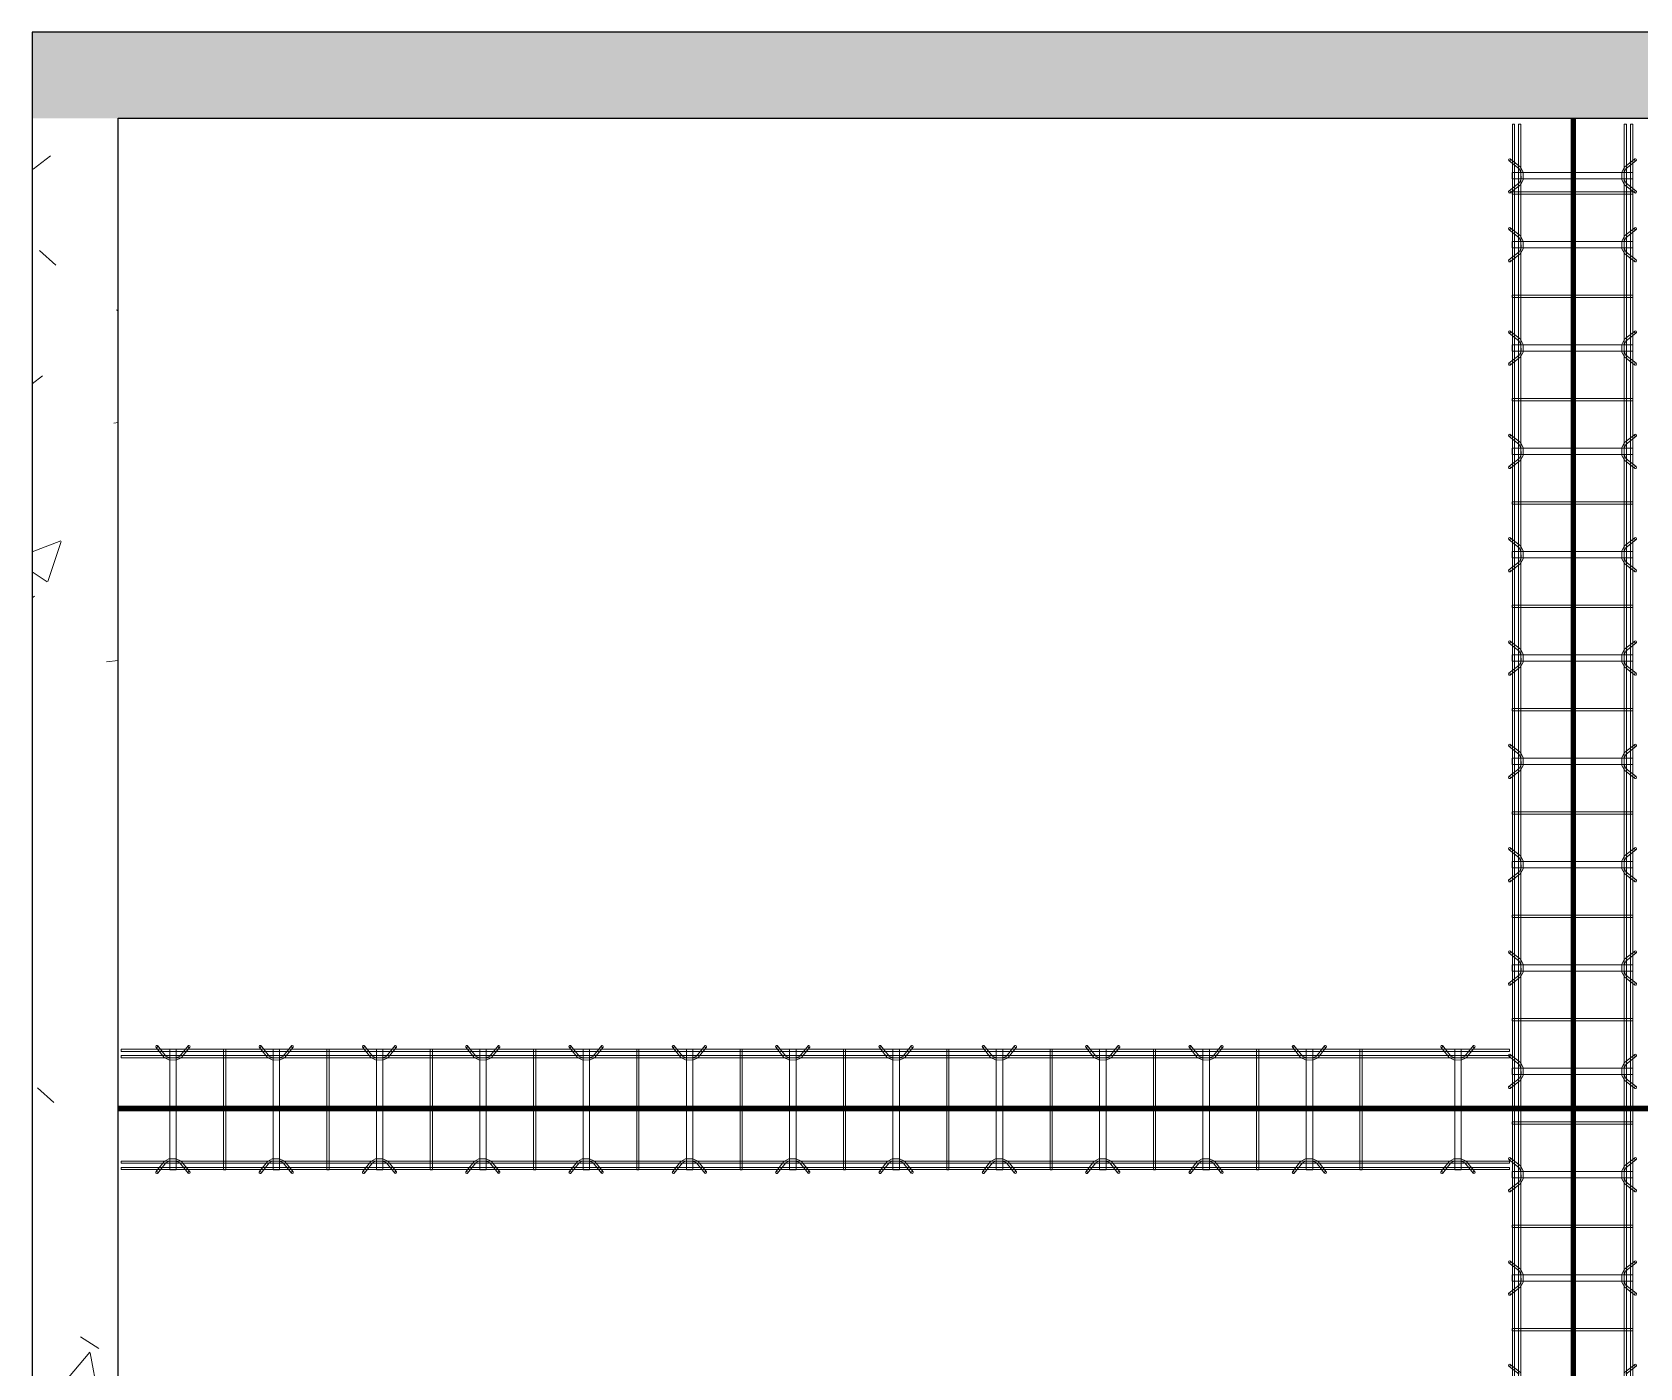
# Model space of a CAD drawing. Header units: inches. Extents: x -19229 to -222, y -6301 to 12387.
# Drawn here: x -3829.3 to -3642.6, y 11932.1 to 12087.2 of the extents above; entities that cross this region are included whole.
import ezdxf

# ---------------------------------------------------------------- set-up
doc = ezdxf.new("R2010")
doc.units = ezdxf.units.IN
doc.header["$MEASUREMENT"] = 0
for name, color, linetype, lineweight in [('A-GENM', 13, 'Continuous', 9), ('A-WALL-PATT', 111, 'Continuous', 25), ('S-BEAM', 12, 'Continuous', 9), ('S-FNDN', 32, 'Continuous', 9)]:
    doc.layers.add(name, color=color, linetype=linetype, lineweight=lineweight)
pattern_1 = [(50, (0, 0), (55.0854, -4.81984), [5.76, -63.36]), (355, (0, 0), (-10.6557, 57.76853), [4.608, -50.688]), (100.451, (4.59, -0.4), (44.42947, 52.94866), [4.895, -53.848]), (46.184, (0, 15.36), (81.96444, -12.71212), [8.64, -95.04]), (96.636, (6.83, 14.3), (71.7815, 74.8124), [7.343, -80.772]), (351.184, (0, 15.36), (71.78195, 74.81243), [6.912, -76.032]), (21, (7.68, 11.52), (45.84207, -30.92146), [5.76, -63.36]), (326, (7.68, 11.52), (18.68706, 55.69148), [4.608, -50.688]), (71.451, (11.5, 8.943), (64.5289, 24.7701), [4.895, -53.848]), (37.5, (0, 0), (0.933895, 25.566816), [2.534, -47.539, 2.534, -48.922, -50.88]), (37.5, (0, 0), (0.933895, 25.566816), [-101.53, 2.534, -48.346]), (7.5, (0, 0), (20.20404, 30.2913), [2.534, -26.803, 2.534, -46.387, -19.392]), (7.5, (0, 0), (20.20404, 30.2913), [-78.259, 2.534, -16.858]), (327.5, (-17.126, 0), (40.997785, -1.732403), [2.534, -16.666, 2.534, -57.37, -79.488]), (327.5, (-17.126, 0), (40.997785, -1.732403), [-79.104, 2.534, -76.954]), (317.5, (-24.806, 0), (44.78888, 7.68784), [2.534, -22.426, 2.534, -37.248, -56.448]), (317.5, (-24.806, 0), (44.78888, 7.68784), [-64.742, 2.534, -53.914])]

# ---------------------------------------------------------------- blocks, each defined once
blk = doc.blocks.new('Dowel bar assembly - Dowel bar assembly-673167-SLAB ON GROUND JOINTS')
at = {"layer": 'S-BEAM'}
for p, q in [((161.25, 1.98), (0, 1.98)), ((0, 1.98), (0, 1.72)), ((0, 1.72), (0, 1.98)), ((4.02, 2.23), (4.97, 1.03)), ((5.18, 1.19), (4.23, 2.39)), ((5.63, 1.99), (5.63, -12.01)), ((6.38, 1.99), (5.63, 1.99)), ((5.63, 1.99), (6.38, 1.99)), ((6.38, -12.01), (6.38, 1.99)), ((7.76, 2.39), (6.81, 1.19)), ((7.01, 1.03), (7.96, 2.23)), ((11.87, 1.99), (11.87, -12.01)), ((12.13, 1.99), (11.87, 1.99)), ((11.87, 1.99), (12.13, 1.99)), ((12.13, -12.01), (12.13, 1.99)), ((16.02, 2.23), (16.97, 1.03)), ((17.18, 1.19), (16.23, 2.39)), ((17.63, 1.99), (17.63, -12.01)), ((18.38, 1.99), (17.63, 1.99)), ((17.63, 1.99), (18.38, 1.99)), ((18.38, -12.01), (18.38, 1.99)), ((19.76, 2.39), (18.81, 1.19)), ((19.01, 1.03), (19.96, 2.23)), ((23.87, 1.99), (23.87, -12.01)), ((24.13, 1.99), (23.87, 1.99)), ((23.87, 1.99), (24.13, 1.99)), ((24.13, -12.01), (24.13, 1.99)), ((28.02, 2.23), (28.97, 1.03)), ((29.18, 1.19), (28.23, 2.39)), ((29.63, 1.99), (29.63, -12.01)), ((30.38, 1.99), (29.63, 1.99)), ((29.63, 1.99), (30.38, 1.99)), ((30.38, -12.01), (30.38, 1.99)), ((31.76, 2.39), (30.81, 1.19)), ((31.01, 1.03), (31.96, 2.23)), ((35.87, 1.99), (35.87, -12.01)), ((36.13, 1.99), (35.87, 1.99)), ((35.87, 1.99), (36.13, 1.99)), ((36.13, -12.01), (36.13, 1.99)), ((40.02, 2.23), (40.97, 1.03)), ((41.18, 1.19), (40.23, 2.39)), ((41.63, 1.99), (41.63, -12.01)), ((42.38, 1.99), (41.63, 1.99)), ((41.63, 1.99), (42.38, 1.99)), ((42.38, -12.01), (42.38, 1.99)), ((43.76, 2.39), (42.81, 1.19)), ((43.01, 1.03), (43.96, 2.23)), ((47.87, 1.99), (47.87, -12.01)), ((48.13, 1.99), (47.87, 1.99)), ((47.87, 1.99), (48.13, 1.99)), ((48.13, -12.01), (48.13, 1.99)), ((52.02, 2.23), (52.97, 1.03)), ((53.18, 1.19), (52.23, 2.39)), ((53.63, 1.99), (53.63, -12.01)), ((54.38, 1.99), (53.63, 1.99)), ((53.63, 1.99), (54.38, 1.99)), ((54.38, -12.01), (54.38, 1.99)), ((55.76, 2.39), (54.81, 1.19)), ((55.01, 1.03), (55.96, 2.23)), ((59.87, 1.99), (59.87, -12.01)), ((60.13, 1.99), (59.87, 1.99)), ((59.87, 1.99), (60.13, 1.99)), ((60.13, -12.01), (60.13, 1.99)), ((64.02, 2.23), (64.97, 1.03)), ((65.18, 1.19), (64.23, 2.39)), ((65.63, 1.99), (65.63, -12.01)), ((66.38, 1.99), (65.63, 1.99)), ((65.63, 1.99), (66.38, 1.99)), ((66.38, -12.01), (66.38, 1.99)), ((67.76, 2.39), (66.81, 1.19)), ((67.01, 1.03), (67.96, 2.23)), ((71.87, 1.99), (71.87, -12.01)), ((72.13, 1.99), (71.87, 1.99)), ((71.87, 1.99), (72.13, 1.99)), ((72.13, -12.01), (72.13, 1.99)), ((76.02, 2.23), (76.97, 1.03)), ((77.18, 1.19), (76.23, 2.39)), ((77.63, 1.99), (77.63, -12.01)), ((78.38, 1.99), (77.63, 1.99)), ((77.63, 1.99), (78.38, 1.99)), ((78.38, -12.01), (78.38, 1.99)), ((79.76, 2.39), (78.81, 1.19)), ((79.01, 1.03), (79.96, 2.23)), ((83.87, 1.99), (83.87, -12.01)), ((84.13, 1.99), (83.87, 1.99)), ((83.87, 1.99), (84.13, 1.99)), ((84.13, -12.01), (84.13, 1.99)), ((88.02, 2.23), (88.97, 1.03)), ((89.18, 1.19), (88.23, 2.39)), ((89.63, 1.99), (89.63, -12.01)), ((90.38, 1.99), (89.63, 1.99)), ((89.63, 1.99), (90.38, 1.99)), ((90.38, -12.01), (90.38, 1.99)), ((91.76, 2.39), (90.81, 1.19)), ((91.01, 1.03), (91.96, 2.23)), ((95.87, 1.99), (95.87, -12.01)), ((96.13, 1.99), (95.87, 1.99)), ((95.87, 1.99), (96.13, 1.99)), ((96.13, -12.01), (96.13, 1.99)), ((100.02, 2.23), (100.97, 1.03)), ((101.18, 1.19), (100.23, 2.39)), ((101.63, 1.99), (101.63, -12.01)), ((102.38, 1.99), (101.63, 1.99)), ((101.63, 1.99), (102.38, 1.99)), ((102.38, -12.01), (102.38, 1.99)), ((103.76, 2.39), (102.81, 1.19)), ((103.01, 1.03), (103.96, 2.23)), ((107.87, 1.99), (107.87, -12.01)), ((108.13, 1.99), (107.87, 1.99)), ((107.87, 1.99), (108.13, 1.99)), ((108.13, -12.01), (108.13, 1.99)), ((112.02, 2.23), (112.97, 1.03)), ((113.18, 1.19), (112.23, 2.39)), ((113.63, 1.99), (113.63, -12.01)), ((114.38, 1.99), (113.63, 1.99)), ((113.63, 1.99), (114.38, 1.99)), ((114.38, -12.01), (114.38, 1.99)), ((115.76, 2.39), (114.81, 1.19)), ((115.01, 1.03), (115.96, 2.23)), ((119.87, 1.99), (119.87, -12.01)), ((120.13, 1.99), (119.87, 1.99)), ((119.87, 1.99), (120.13, 1.99)), ((120.13, -12.01), (120.13, 1.99)), ((124.02, 2.23), (124.97, 1.03)), ((125.18, 1.19), (124.23, 2.39)), ((125.63, 1.99), (125.63, -12.01)), ((126.38, 1.99), (125.63, 1.99)), ((125.63, 1.99), (126.38, 1.99)), ((126.38, -12.01), (126.38, 1.99)), ((127.76, 2.39), (126.81, 1.19)), ((127.01, 1.03), (127.96, 2.23)), ((131.87, 1.99), (131.87, -12.01)), ((132.13, 1.99), (131.87, 1.99)), ((131.87, 1.99), (132.13, 1.99)), ((132.13, -12.01), (132.13, 1.99)), ((136.02, 2.23), (136.97, 1.03)), ((137.18, 1.19), (136.23, 2.39)), ((137.63, 1.99), (137.63, -12.01)), ((138.38, 1.99), (137.63, 1.99)), ((137.63, 1.99), (138.38, 1.99)), ((138.38, -12.01), (138.38, 1.99)), ((139.76, 2.39), (138.81, 1.19)), ((139.01, 1.03), (139.96, 2.23)), ((143.87, 1.99), (143.87, -12.01)), ((144.13, 1.99), (143.87, 1.99)), ((143.87, 1.99), (144.13, 1.99)), ((144.13, -12.01), (144.13, 1.99)), ((153.27, 2.23), (154.22, 1.03)), ((154.43, 1.19), (153.48, 2.39)), ((154.88, 1.99), (154.88, -12.01)), ((155.63, 1.99), (154.88, 1.99)), ((154.88, 1.99), (155.63, 1.99)), ((155.63, -12.01), (155.63, 1.99)), ((157.01, 2.39), (156.06, 1.19)), ((156.26, 1.03), (157.21, 2.23)), ((161.25, 1.98), (161.25, 1.72)), ((161.25, 1.72), (161.25, 1.98)), ((0, 1.72), (161.25, 1.72)), ((161.25, 1.25), (0, 1.25)), ((0, 0.99), (0, 1.25)), ((0, 1.25), (0, 0.99)), ((0, 0.99), (161.25, 0.99)), ((161.25, 0.99), (161.25, 1.25)), ((161.25, 1.25), (161.25, 0.99)), ((161.25, -11.01), (0, -11.01)), ((0, -11.27), (0, -11.01)), ((0, -11.01), (0, -11.27)), ((4.97, -11.05), (4.02, -12.25)), ((7.96, -12.25), (7.01, -11.05)), ((16.97, -11.05), (16.02, -12.25)), ((19.96, -12.25), (19.01, -11.05)), ((28.97, -11.05), (28.02, -12.25)), ((31.96, -12.25), (31.01, -11.05)), ((40.97, -11.05), (40.02, -12.25)), ((43.96, -12.25), (43.01, -11.05)), ((52.97, -11.05), (52.02, -12.25)), ((55.96, -12.25), (55.01, -11.05)), ((64.97, -11.05), (64.02, -12.25)), ((67.96, -12.25), (67.01, -11.05)), ((76.97, -11.05), (76.02, -12.25)), ((79.96, -12.25), (79.01, -11.05)), ((88.97, -11.05), (88.02, -12.25)), ((91.96, -12.25), (91.01, -11.05)), ((100.97, -11.05), (100.02, -12.25)), ((103.96, -12.25), (103.01, -11.05)), ((112.97, -11.05), (112.02, -12.25)), ((115.96, -12.25), (115.01, -11.05)), ((124.97, -11.05), (124.02, -12.25)), ((127.96, -12.25), (127.01, -11.05)), ((136.97, -11.05), (136.02, -12.25)), ((139.96, -12.25), (139.01, -11.05)), ((154.22, -11.05), (153.27, -12.25)), ((157.21, -12.25), (156.26, -11.05)), ((161.25, -11.27), (161.25, -11.01)), ((161.25, -11.01), (161.25, -11.27)), ((0, -11.27), (161.25, -11.27)), ((161.25, -11.74), (0, -11.74)), ((0, -12), (0, -11.74)), ((0, -11.74), (0, -12)), ((0, -12), (161.25, -12)), ((4.23, -12.41), (5.18, -11.21)), ((6.38, -12.01), (5.63, -12.01)), ((5.63, -12.01), (6.38, -12.01)), ((6.81, -11.21), (7.76, -12.41)), ((12.13, -12.01), (11.87, -12.01)), ((11.87, -12.01), (12.13, -12.01)), ((16.23, -12.41), (17.18, -11.21)), ((18.38, -12.01), (17.63, -12.01)), ((17.63, -12.01), (18.38, -12.01)), ((18.81, -11.21), (19.76, -12.41)), ((24.13, -12.01), (23.87, -12.01)), ((23.87, -12.01), (24.13, -12.01)), ((28.23, -12.41), (29.18, -11.21)), ((30.38, -12.01), (29.63, -12.01)), ((29.63, -12.01), (30.38, -12.01)), ((30.81, -11.21), (31.76, -12.41)), ((36.13, -12.01), (35.87, -12.01)), ((35.87, -12.01), (36.13, -12.01)), ((40.23, -12.41), (41.18, -11.21)), ((42.38, -12.01), (41.63, -12.01)), ((41.63, -12.01), (42.38, -12.01)), ((42.81, -11.21), (43.76, -12.41)), ((48.13, -12.01), (47.87, -12.01)), ((47.87, -12.01), (48.13, -12.01)), ((52.23, -12.41), (53.18, -11.21)), ((54.38, -12.01), (53.63, -12.01)), ((53.63, -12.01), (54.38, -12.01)), ((54.81, -11.21), (55.76, -12.41)), ((60.13, -12.01), (59.87, -12.01)), ((59.87, -12.01), (60.13, -12.01)), ((64.23, -12.41), (65.18, -11.21)), ((66.38, -12.01), (65.63, -12.01)), ((65.63, -12.01), (66.38, -12.01)), ((66.81, -11.21), (67.76, -12.41)), ((72.13, -12.01), (71.87, -12.01)), ((71.87, -12.01), (72.13, -12.01)), ((76.23, -12.41), (77.18, -11.21)), ((78.38, -12.01), (77.63, -12.01)), ((77.63, -12.01), (78.38, -12.01)), ((78.81, -11.21), (79.76, -12.41)), ((84.13, -12.01), (83.87, -12.01)), ((83.87, -12.01), (84.13, -12.01)), ((88.23, -12.41), (89.18, -11.21)), ((90.38, -12.01), (89.63, -12.01)), ((89.63, -12.01), (90.38, -12.01)), ((90.81, -11.21), (91.76, -12.41)), ((96.13, -12.01), (95.87, -12.01)), ((95.87, -12.01), (96.13, -12.01)), ((100.23, -12.41), (101.18, -11.21)), ((102.38, -12.01), (101.63, -12.01)), ((101.63, -12.01), (102.38, -12.01)), ((102.81, -11.21), (103.76, -12.41)), ((108.13, -12.01), (107.87, -12.01)), ((107.87, -12.01), (108.13, -12.01)), ((112.23, -12.41), (113.18, -11.21)), ((114.38, -12.01), (113.63, -12.01)), ((113.63, -12.01), (114.38, -12.01)), ((114.81, -11.21), (115.76, -12.41)), ((120.13, -12.01), (119.87, -12.01)), ((119.87, -12.01), (120.13, -12.01)), ((124.23, -12.41), (125.18, -11.21)), ((126.38, -12.01), (125.63, -12.01)), ((125.63, -12.01), (126.38, -12.01)), ((126.81, -11.21), (127.76, -12.41)), ((132.13, -12.01), (131.87, -12.01)), ((131.87, -12.01), (132.13, -12.01)), ((136.23, -12.41), (137.18, -11.21)), ((138.38, -12.01), (137.63, -12.01)), ((137.63, -12.01), (138.38, -12.01)), ((138.81, -11.21), (139.76, -12.41)), ((144.13, -12.01), (143.87, -12.01)), ((143.87, -12.01), (144.13, -12.01)), ((153.48, -12.41), (154.43, -11.21)), ((155.63, -12.01), (154.88, -12.01)), ((154.88, -12.01), (155.63, -12.01)), ((156.06, -11.21), (157.01, -12.41)), ((161.25, -12), (161.25, -11.74)), ((161.25, -11.74), (161.25, -12))]:
    blk.add_line(p, q, dxfattribs=at)
at = {"layer": 'S-BEAM', "flags": 128}
for points in [[(4.97, 1.03), (5.53, 0.73), (6.39, 0.72), (6.97, 0.99), (7.01, 1.03)], [(5.18, 1.19), (5.62, 0.97), (6.38, 0.98), (6.81, 1.19)], [(16.97, 1.03), (17.53, 0.73), (18.39, 0.72), (18.97, 0.99), (19.01, 1.03)], [(17.18, 1.19), (17.62, 0.97), (18.38, 0.98), (18.81, 1.19)], [(28.97, 1.03), (29.53, 0.73), (30.39, 0.72), (30.97, 0.99), (31.01, 1.03)], [(29.18, 1.19), (29.62, 0.97), (30.38, 0.98), (30.81, 1.19)], [(40.97, 1.03), (41.53, 0.73), (42.39, 0.72), (42.97, 0.99), (43.01, 1.03)], [(41.18, 1.19), (41.62, 0.97), (42.38, 0.98), (42.81, 1.19)], [(52.97, 1.03), (53.53, 0.73), (54.39, 0.72), (54.97, 0.99), (55.01, 1.03)], [(53.18, 1.19), (53.62, 0.97), (54.38, 0.98), (54.81, 1.19)], [(64.97, 1.03), (65.53, 0.73), (66.39, 0.72), (66.97, 0.99), (67.01, 1.03)], [(65.18, 1.19), (65.62, 0.97), (66.38, 0.98), (66.81, 1.19)], [(76.97, 1.03), (77.53, 0.73), (78.39, 0.72), (78.97, 0.99), (79.01, 1.03)], [(77.18, 1.19), (77.62, 0.97), (78.38, 0.98), (78.81, 1.19)], [(88.97, 1.03), (89.53, 0.73), (90.39, 0.72), (90.97, 0.99), (91.01, 1.03)], [(89.18, 1.19), (89.62, 0.97), (90.38, 0.98), (90.81, 1.19)], [(100.97, 1.03), (101.53, 0.73), (102.39, 0.72), (102.97, 0.99), (103.01, 1.03)], [(101.18, 1.19), (101.62, 0.97), (102.38, 0.98), (102.81, 1.19)], [(112.97, 1.03), (113.53, 0.73), (114.39, 0.72), (114.97, 0.99), (115.01, 1.03)], [(113.18, 1.19), (113.62, 0.97), (114.38, 0.98), (114.81, 1.19)], [(124.97, 1.03), (125.53, 0.73), (126.39, 0.72), (126.97, 0.99), (127.01, 1.03)], [(125.18, 1.19), (125.62, 0.97), (126.38, 0.98), (126.81, 1.19)], [(136.97, 1.03), (137.53, 0.73), (138.39, 0.72), (138.97, 0.99), (139.01, 1.03)], [(137.18, 1.19), (137.62, 0.97), (138.38, 0.98), (138.81, 1.19)], [(154.22, 1.03), (154.78, 0.73), (155.64, 0.72), (156.22, 0.99), (156.26, 1.03)], [(154.43, 1.19), (154.87, 0.97), (155.63, 0.98), (156.06, 1.19)], [(4.97, -11.05), (5.53, -10.75), (6.39, -10.74), (6.97, -11.01), (7.01, -11.05)], [(5.18, -11.21), (5.62, -10.99), (6.38, -11), (6.81, -11.21)], [(16.97, -11.05), (17.53, -10.75), (18.39, -10.74), (18.97, -11.01), (19.01, -11.05)], [(17.18, -11.21), (17.62, -10.99), (18.38, -11), (18.81, -11.21)], [(28.97, -11.05), (29.53, -10.75), (30.39, -10.74), (30.97, -11.01), (31.01, -11.05)], [(29.18, -11.21), (29.62, -10.99), (30.38, -11), (30.81, -11.21)], [(40.97, -11.05), (41.53, -10.75), (42.39, -10.74), (42.97, -11.01), (43.01, -11.05)], [(41.18, -11.21), (41.62, -10.99), (42.38, -11), (42.81, -11.21)], [(52.97, -11.05), (53.53, -10.75), (54.39, -10.74), (54.97, -11.01), (55.01, -11.05)], [(53.18, -11.21), (53.62, -10.99), (54.38, -11), (54.81, -11.21)], [(64.97, -11.05), (65.53, -10.75), (66.39, -10.74), (66.97, -11.01), (67.01, -11.05)], [(65.18, -11.21), (65.62, -10.99), (66.38, -11), (66.81, -11.21)], [(76.97, -11.05), (77.53, -10.75), (78.39, -10.74), (78.97, -11.01), (79.01, -11.05)], [(77.18, -11.21), (77.62, -10.99), (78.38, -11), (78.81, -11.21)], [(88.97, -11.05), (89.53, -10.75), (90.39, -10.74), (90.97, -11.01), (91.01, -11.05)], [(89.18, -11.21), (89.62, -10.99), (90.38, -11), (90.81, -11.21)], [(100.97, -11.05), (101.53, -10.75), (102.39, -10.74), (102.97, -11.01), (103.01, -11.05)], [(101.18, -11.21), (101.62, -10.99), (102.38, -11), (102.81, -11.21)], [(112.97, -11.05), (113.53, -10.75), (114.39, -10.74), (114.97, -11.01), (115.01, -11.05)], [(113.18, -11.21), (113.62, -10.99), (114.38, -11), (114.81, -11.21)], [(124.97, -11.05), (125.53, -10.75), (126.39, -10.74), (126.97, -11.01), (127.01, -11.05)], [(125.18, -11.21), (125.62, -10.99), (126.38, -11), (126.81, -11.21)], [(136.97, -11.05), (137.53, -10.75), (138.39, -10.74), (138.97, -11.01), (139.01, -11.05)], [(137.18, -11.21), (137.62, -10.99), (138.38, -11), (138.81, -11.21)], [(154.22, -11.05), (154.78, -10.75), (155.64, -10.74), (156.22, -11.01), (156.26, -11.05)], [(154.43, -11.21), (154.87, -10.99), (155.63, -11), (156.06, -11.21)]]:
    blk.add_lwpolyline(points, dxfattribs=at)
at = {"layer": 'S-BEAM'}
for centre, major_axis, start_param, end_param in [((4.12, 2.31), (0.101, 0.08), 5.709265, 8.850858), ((4.12, 2.31), (0.101, 0.08), 2.567673, 5.709265), ((7.86, 2.31), (-0.101, 0.08), 3.715513, 6.857105), ((7.86, 2.31), (-0.101, 0.08), 0.57392, 3.715513), ((16.12, 2.31), (0.101, 0.08), 5.709265, 8.850858), ((16.12, 2.31), (0.101, 0.08), 2.567673, 5.709265), ((19.86, 2.31), (-0.101, 0.08), 3.715513, 6.857105), ((19.86, 2.31), (-0.101, 0.08), 0.57392, 3.715513), ((28.12, 2.31), (0.101, 0.08), 5.709265, 8.850858), ((28.12, 2.31), (0.101, 0.08), 2.567673, 5.709265), ((31.86, 2.31), (-0.101, 0.08), 3.715513, 6.857105), ((31.86, 2.31), (-0.101, 0.08), 0.57392, 3.715513), ((40.12, 2.31), (0.101, 0.08), 5.709265, 8.850858), ((40.12, 2.31), (0.101, 0.08), 2.567673, 5.709265), ((43.86, 2.31), (-0.101, 0.08), 3.715513, 6.857105), ((43.86, 2.31), (-0.101, 0.08), 0.57392, 3.715513), ((52.12, 2.31), (0.101, 0.08), 5.709265, 8.850858), ((52.12, 2.31), (0.101, 0.08), 2.567673, 5.709265), ((55.86, 2.31), (-0.101, 0.08), 3.715513, 6.857105), ((55.86, 2.31), (-0.101, 0.08), 0.57392, 3.715513), ((64.12, 2.31), (0.101, 0.08), 5.709265, 8.850858), ((64.12, 2.31), (0.101, 0.08), 2.567673, 5.709265), ((67.86, 2.31), (-0.101, 0.08), 3.715513, 6.857105), ((67.86, 2.31), (-0.101, 0.08), 0.57392, 3.715513), ((76.12, 2.31), (0.101, 0.08), 5.709265, 8.850858), ((76.12, 2.31), (0.101, 0.08), 2.567673, 5.709265), ((79.86, 2.31), (-0.101, 0.08), 3.715513, 6.857105), ((79.86, 2.31), (-0.101, 0.08), 0.57392, 3.715513), ((88.12, 2.31), (0.101, 0.08), 5.709265, 8.850858), ((88.12, 2.31), (0.101, 0.08), 2.567673, 5.709265), ((91.86, 2.31), (-0.101, 0.08), 3.715513, 6.857105), ((91.86, 2.31), (-0.101, 0.08), 0.57392, 3.715513), ((100.12, 2.31), (0.101, 0.08), 5.709265, 8.850858), ((100.12, 2.31), (0.101, 0.08), 2.567673, 5.709265), ((103.86, 2.31), (-0.101, 0.08), 3.715513, 6.857105), ((103.86, 2.31), (-0.101, 0.08), 0.57392, 3.715513), ((112.12, 2.31), (0.101, 0.08), 5.709265, 8.850858), ((112.12, 2.31), (0.101, 0.08), 2.567673, 5.709265), ((115.86, 2.31), (-0.101, 0.08), 3.715513, 6.857105), ((115.86, 2.31), (-0.101, 0.08), 0.57392, 3.715513), ((124.12, 2.31), (0.101, 0.08), 5.709265, 8.850858), ((124.12, 2.31), (0.101, 0.08), 2.567673, 5.709265), ((127.86, 2.31), (-0.101, 0.08), 3.715513, 6.857105), ((127.86, 2.31), (-0.101, 0.08), 0.57392, 3.715513), ((136.12, 2.31), (0.101, 0.08), 5.709265, 8.850858), ((136.12, 2.31), (0.101, 0.08), 2.567673, 5.709265), ((139.86, 2.31), (-0.101, 0.08), 3.715513, 6.857105), ((139.86, 2.31), (-0.101, 0.08), 0.57392, 3.715513), ((153.37, 2.31), (0.101, 0.08), 5.709265, 8.850858), ((153.37, 2.31), (0.101, 0.08), 2.567673, 5.709265), ((157.11, 2.31), (-0.101, 0.08), 3.715513, 6.857105), ((157.11, 2.31), (-0.101, 0.08), 0.57392, 3.715513), ((4.12, -12.33), (-0.101, 0.08), 3.715513, 6.857105), ((4.12, -12.33), (-0.101, 0.08), 0.57392, 3.715513), ((7.86, -12.33), (0.101, 0.08), 5.709265, 8.850858), ((7.86, -12.33), (0.101, 0.08), 2.567673, 5.709265), ((16.12, -12.33), (-0.101, 0.08), 3.715513, 6.857105), ((16.12, -12.33), (-0.101, 0.08), 0.57392, 3.715513), ((19.86, -12.33), (0.101, 0.08), 5.709265, 8.850858), ((19.86, -12.33), (0.101, 0.08), 2.567673, 5.709265), ((28.12, -12.33), (-0.101, 0.08), 3.715513, 6.857105), ((28.12, -12.33), (-0.101, 0.08), 0.57392, 3.715513), ((31.86, -12.33), (0.101, 0.08), 5.709265, 8.850858), ((31.86, -12.33), (0.101, 0.08), 2.567673, 5.709265), ((40.12, -12.33), (-0.101, 0.08), 3.715513, 6.857105), ((40.12, -12.33), (-0.101, 0.08), 0.57392, 3.715513), ((43.86, -12.33), (0.101, 0.08), 5.709265, 8.850858), ((43.86, -12.33), (0.101, 0.08), 2.567673, 5.709265), ((52.12, -12.33), (-0.101, 0.08), 3.715513, 6.857105), ((52.12, -12.33), (-0.101, 0.08), 0.57392, 3.715513), ((55.86, -12.33), (0.101, 0.08), 5.709265, 8.850858), ((55.86, -12.33), (0.101, 0.08), 2.567673, 5.709265), ((64.12, -12.33), (-0.101, 0.08), 3.715513, 6.857105), ((64.12, -12.33), (-0.101, 0.08), 0.57392, 3.715513), ((67.86, -12.33), (0.101, 0.08), 5.709265, 8.850858), ((67.86, -12.33), (0.101, 0.08), 2.567673, 5.709265), ((76.12, -12.33), (-0.101, 0.08), 3.715513, 6.857105), ((76.12, -12.33), (-0.101, 0.08), 0.57392, 3.715513), ((79.86, -12.33), (0.101, 0.08), 5.709265, 8.850858), ((79.86, -12.33), (0.101, 0.08), 2.567673, 5.709265), ((88.12, -12.33), (-0.101, 0.08), 3.715513, 6.857105), ((88.12, -12.33), (-0.101, 0.08), 0.57392, 3.715513), ((91.86, -12.33), (0.101, 0.08), 5.709265, 8.850858), ((91.86, -12.33), (0.101, 0.08), 2.567673, 5.709265), ((100.12, -12.33), (-0.101, 0.08), 3.715513, 6.857105), ((100.12, -12.33), (-0.101, 0.08), 0.57392, 3.715513), ((103.86, -12.33), (0.101, 0.08), 5.709265, 8.850858), ((103.86, -12.33), (0.101, 0.08), 2.567673, 5.709265), ((112.12, -12.33), (-0.101, 0.08), 3.715513, 6.857105), ((112.12, -12.33), (-0.101, 0.08), 0.57392, 3.715513), ((115.86, -12.33), (0.101, 0.08), 5.709265, 8.850858), ((115.86, -12.33), (0.101, 0.08), 2.567673, 5.709265), ((124.12, -12.33), (-0.101, 0.08), 3.715513, 6.857105), ((124.12, -12.33), (-0.101, 0.08), 0.57392, 3.715513), ((127.86, -12.33), (0.101, 0.08), 5.709265, 8.850858), ((127.86, -12.33), (0.101, 0.08), 2.567673, 5.709265), ((136.12, -12.33), (-0.101, 0.08), 3.715513, 6.857105), ((136.12, -12.33), (-0.101, 0.08), 0.57392, 3.715513), ((139.86, -12.33), (0.101, 0.08), 5.709265, 8.850858), ((139.86, -12.33), (0.101, 0.08), 2.567673, 5.709265), ((153.37, -12.33), (-0.101, 0.08), 3.715513, 6.857105), ((153.37, -12.33), (-0.101, 0.08), 0.57392, 3.715513), ((157.11, -12.33), (0.101, 0.08), 5.709265, 8.850858), ((157.11, -12.33), (0.101, 0.08), 2.567673, 5.709265)]:
    blk.add_ellipse(centre, major_axis=major_axis, ratio=0.816528, start_param=start_param, end_param=end_param, dxfattribs=at)
blk = doc.blocks.new('Dowel bar assembly - Dowel bar assembly-676614-SLAB ON GROUND JOINTS')
at = {"layer": 'S-BEAM'}
for p, q in [((296, 1.98), (0, 1.98)), ((151.76, 2.39), (150.81, 1.19)), ((151.01, 1.03), (151.96, 2.23)), ((155.87, 1.99), (155.87, -12.01)), ((156.13, 1.99), (155.87, 1.99)), ((155.87, 1.99), (156.13, 1.99)), ((156.13, -12.01), (156.13, 1.99)), ((160.02, 2.23), (160.97, 1.03)), ((161.18, 1.19), (160.23, 2.39)), ((161.63, 1.99), (161.63, -12.01)), ((162.38, 1.99), (161.63, 1.99)), ((161.63, 1.99), (162.38, 1.99)), ((162.38, -12.01), (162.38, 1.99)), ((163.76, 2.39), (162.81, 1.19)), ((163.01, 1.03), (163.96, 2.23)), ((167.87, 1.99), (167.87, -12.01)), ((168.13, 1.99), (167.87, 1.99)), ((167.87, 1.99), (168.13, 1.99)), ((168.13, -12.01), (168.13, 1.99)), ((172.02, 2.23), (172.97, 1.03)), ((173.18, 1.19), (172.23, 2.39)), ((173.63, 1.99), (173.63, -12.01)), ((174.38, 1.99), (173.63, 1.99)), ((173.63, 1.99), (174.38, 1.99)), ((174.38, -12.01), (174.38, 1.99)), ((175.76, 2.39), (174.81, 1.19)), ((175.01, 1.03), (175.96, 2.23)), ((179.87, 1.99), (179.87, -12.01)), ((180.13, 1.99), (179.87, 1.99)), ((179.87, 1.99), (180.13, 1.99)), ((180.13, -12.01), (180.13, 1.99)), ((184.02, 2.23), (184.97, 1.03)), ((185.18, 1.19), (184.23, 2.39)), ((185.63, 1.99), (185.63, -12.01)), ((186.38, 1.99), (185.63, 1.99)), ((185.63, 1.99), (186.38, 1.99)), ((186.38, -12.01), (186.38, 1.99)), ((187.76, 2.39), (186.81, 1.19)), ((187.01, 1.03), (187.96, 2.23)), ((191.87, 1.99), (191.87, -12.01)), ((192.13, 1.99), (191.87, 1.99)), ((191.87, 1.99), (192.13, 1.99)), ((192.13, -12.01), (192.13, 1.99)), ((196.02, 2.23), (196.97, 1.03)), ((197.18, 1.19), (196.23, 2.39)), ((197.63, 1.99), (197.63, -12.01)), ((198.38, 1.99), (197.63, 1.99)), ((197.63, 1.99), (198.38, 1.99)), ((198.38, -12.01), (198.38, 1.99)), ((199.76, 2.39), (198.81, 1.19)), ((199.01, 1.03), (199.96, 2.23)), ((203.87, 1.99), (203.87, -12.01)), ((204.13, 1.99), (203.87, 1.99)), ((203.87, 1.99), (204.13, 1.99)), ((204.13, -12.01), (204.13, 1.99)), ((208.02, 2.23), (208.97, 1.03)), ((209.18, 1.19), (208.23, 2.39)), ((209.63, 1.99), (209.63, -12.01)), ((210.38, 1.99), (209.63, 1.99)), ((209.63, 1.99), (210.38, 1.99)), ((210.38, -12.01), (210.38, 1.99)), ((211.76, 2.39), (210.81, 1.19)), ((211.01, 1.03), (211.96, 2.23)), ((215.87, 1.99), (215.87, -12.01)), ((216.13, 1.99), (215.87, 1.99)), ((215.87, 1.99), (216.13, 1.99)), ((216.13, -12.01), (216.13, 1.99)), ((220.02, 2.23), (220.97, 1.03)), ((221.18, 1.19), (220.23, 2.39)), ((221.63, 1.99), (221.63, -12.01)), ((222.38, 1.99), (221.63, 1.99)), ((221.63, 1.99), (222.38, 1.99)), ((222.38, -12.01), (222.38, 1.99)), ((223.76, 2.39), (222.81, 1.19)), ((223.01, 1.03), (223.96, 2.23)), ((227.87, 1.99), (227.87, -12.01)), ((228.13, 1.99), (227.87, 1.99)), ((227.87, 1.99), (228.13, 1.99)), ((228.13, -12.01), (228.13, 1.99)), ((232.02, 2.23), (232.97, 1.03)), ((233.18, 1.19), (232.23, 2.39)), ((233.63, 1.99), (233.63, -12.01)), ((234.38, 1.99), (233.63, 1.99)), ((233.63, 1.99), (234.38, 1.99)), ((234.38, -12.01), (234.38, 1.99)), ((235.76, 2.39), (234.81, 1.19)), ((235.01, 1.03), (235.96, 2.23)), ((239.87, 1.99), (239.87, -12.01)), ((240.13, 1.99), (239.87, 1.99)), ((239.87, 1.99), (240.13, 1.99)), ((240.13, -12.01), (240.13, 1.99)), ((244.02, 2.23), (244.97, 1.03)), ((245.18, 1.19), (244.23, 2.39)), ((245.63, 1.99), (245.63, -12.01)), ((246.38, 1.99), (245.63, 1.99)), ((245.63, 1.99), (246.38, 1.99)), ((246.38, -12.01), (246.38, 1.99)), ((247.76, 2.39), (246.81, 1.19)), ((247.01, 1.03), (247.96, 2.23)), ((251.87, 1.99), (251.87, -12.01)), ((252.13, 1.99), (251.87, 1.99)), ((251.87, 1.99), (252.13, 1.99)), ((252.13, -12.01), (252.13, 1.99)), ((256.02, 2.23), (256.97, 1.03)), ((257.18, 1.19), (256.23, 2.39)), ((257.63, 1.99), (257.63, -12.01)), ((258.38, 1.99), (257.63, 1.99)), ((257.63, 1.99), (258.38, 1.99)), ((258.38, -12.01), (258.38, 1.99)), ((259.76, 2.39), (258.81, 1.19)), ((259.01, 1.03), (259.96, 2.23)), ((263.87, 1.99), (263.87, -12.01)), ((264.13, 1.99), (263.87, 1.99)), ((263.87, 1.99), (264.13, 1.99)), ((264.13, -12.01), (264.13, 1.99)), ((268.02, 2.23), (268.97, 1.03)), ((269.18, 1.19), (268.23, 2.39)), ((269.63, 1.99), (269.63, -12.01)), ((270.38, 1.99), (269.63, 1.99)), ((269.63, 1.99), (270.38, 1.99)), ((270.38, -12.01), (270.38, 1.99)), ((271.76, 2.39), (270.81, 1.19)), ((271.01, 1.03), (271.96, 2.23)), ((275.87, 1.99), (275.87, -12.01)), ((276.13, 1.99), (275.87, 1.99)), ((275.87, 1.99), (276.13, 1.99)), ((276.13, -12.01), (276.13, 1.99)), ((280.02, 2.23), (280.97, 1.03)), ((281.18, 1.19), (280.23, 2.39)), ((281.63, 1.99), (281.63, -12.01)), ((282.38, 1.99), (281.63, 1.99)), ((281.63, 1.99), (282.38, 1.99)), ((282.38, -12.01), (282.38, 1.99)), ((283.76, 2.39), (282.81, 1.19)), ((283.01, 1.03), (283.96, 2.23)), ((287.87, 1.99), (287.87, -12.01)), ((288.13, 1.99), (287.87, 1.99)), ((287.87, 1.99), (288.13, 1.99)), ((288.02, 2.23), (288.97, 1.03)), ((288.13, -12.01), (288.13, 1.99)), ((289.18, 1.19), (288.23, 2.39)), ((289.63, 1.99), (289.63, -12.01)), ((290.38, 1.99), (289.63, 1.99)), ((289.63, 1.99), (290.38, 1.99)), ((290.38, -12.01), (290.38, 1.99)), ((291.76, 2.39), (290.81, 1.19)), ((291.01, 1.03), (291.96, 2.23)), ((296, 1.98), (296, 1.72)), ((296, 1.72), (296, 1.98)), ((0, 1.72), (296, 1.72)), ((296, 1.25), (0, 1.25)), ((0, 0.99), (296, 0.99)), ((296, 0.99), (296, 1.25)), ((296, 1.25), (296, 0.99)), ((296, -11.01), (0, -11.01)), ((151.96, -12.25), (151.01, -11.05)), ((160.97, -11.05), (160.02, -12.25)), ((163.96, -12.25), (163.01, -11.05)), ((172.97, -11.05), (172.02, -12.25)), ((175.96, -12.25), (175.01, -11.05)), ((184.97, -11.05), (184.02, -12.25)), ((187.96, -12.25), (187.01, -11.05)), ((196.97, -11.05), (196.02, -12.25)), ((199.96, -12.25), (199.01, -11.05)), ((208.97, -11.05), (208.02, -12.25)), ((211.96, -12.25), (211.01, -11.05)), ((220.97, -11.05), (220.02, -12.25)), ((223.96, -12.25), (223.01, -11.05)), ((232.97, -11.05), (232.02, -12.25)), ((235.96, -12.25), (235.01, -11.05)), ((244.97, -11.05), (244.02, -12.25)), ((247.96, -12.25), (247.01, -11.05)), ((256.97, -11.05), (256.02, -12.25)), ((259.96, -12.25), (259.01, -11.05)), ((268.97, -11.05), (268.02, -12.25)), ((271.96, -12.25), (271.01, -11.05)), ((280.97, -11.05), (280.02, -12.25)), ((283.96, -12.25), (283.01, -11.05)), ((288.97, -11.05), (288.02, -12.25)), ((291.96, -12.25), (291.01, -11.05)), ((296, -11.27), (296, -11.01)), ((296, -11.01), (296, -11.27)), ((0, -11.27), (296, -11.27)), ((296, -11.74), (0, -11.74)), ((0, -12), (296, -12)), ((150.81, -11.21), (151.76, -12.41)), ((156.13, -12.01), (155.87, -12.01)), ((155.87, -12.01), (156.13, -12.01)), ((160.23, -12.41), (161.18, -11.21)), ((162.38, -12.01), (161.63, -12.01)), ((161.63, -12.01), (162.38, -12.01)), ((162.81, -11.21), (163.76, -12.41)), ((168.13, -12.01), (167.87, -12.01)), ((167.87, -12.01), (168.13, -12.01)), ((172.23, -12.41), (173.18, -11.21)), ((174.38, -12.01), (173.63, -12.01)), ((173.63, -12.01), (174.38, -12.01)), ((174.81, -11.21), (175.76, -12.41)), ((180.13, -12.01), (179.87, -12.01)), ((179.87, -12.01), (180.13, -12.01)), ((184.23, -12.41), (185.18, -11.21)), ((186.38, -12.01), (185.63, -12.01)), ((185.63, -12.01), (186.38, -12.01)), ((186.81, -11.21), (187.76, -12.41)), ((192.13, -12.01), (191.87, -12.01)), ((191.87, -12.01), (192.13, -12.01)), ((196.23, -12.41), (197.18, -11.21)), ((198.38, -12.01), (197.63, -12.01)), ((197.63, -12.01), (198.38, -12.01)), ((198.81, -11.21), (199.76, -12.41)), ((204.13, -12.01), (203.87, -12.01)), ((203.87, -12.01), (204.13, -12.01)), ((208.23, -12.41), (209.18, -11.21)), ((210.38, -12.01), (209.63, -12.01)), ((209.63, -12.01), (210.38, -12.01)), ((210.81, -11.21), (211.76, -12.41)), ((216.13, -12.01), (215.87, -12.01)), ((215.87, -12.01), (216.13, -12.01)), ((220.23, -12.41), (221.18, -11.21)), ((222.38, -12.01), (221.63, -12.01)), ((221.63, -12.01), (222.38, -12.01)), ((222.81, -11.21), (223.76, -12.41)), ((228.13, -12.01), (227.87, -12.01)), ((227.87, -12.01), (228.13, -12.01)), ((232.23, -12.41), (233.18, -11.21)), ((234.38, -12.01), (233.63, -12.01)), ((233.63, -12.01), (234.38, -12.01)), ((234.81, -11.21), (235.76, -12.41)), ((240.13, -12.01), (239.87, -12.01)), ((239.87, -12.01), (240.13, -12.01)), ((244.23, -12.41), (245.18, -11.21)), ((246.38, -12.01), (245.63, -12.01)), ((245.63, -12.01), (246.38, -12.01)), ((246.81, -11.21), (247.76, -12.41)), ((252.13, -12.01), (251.87, -12.01)), ((251.87, -12.01), (252.13, -12.01)), ((256.23, -12.41), (257.18, -11.21)), ((258.38, -12.01), (257.63, -12.01)), ((257.63, -12.01), (258.38, -12.01)), ((258.81, -11.21), (259.76, -12.41)), ((264.13, -12.01), (263.87, -12.01)), ((263.87, -12.01), (264.13, -12.01)), ((268.23, -12.41), (269.18, -11.21)), ((270.38, -12.01), (269.63, -12.01)), ((269.63, -12.01), (270.38, -12.01)), ((270.81, -11.21), (271.76, -12.41)), ((276.13, -12.01), (275.87, -12.01)), ((275.87, -12.01), (276.13, -12.01)), ((280.23, -12.41), (281.18, -11.21)), ((282.38, -12.01), (281.63, -12.01)), ((281.63, -12.01), (282.38, -12.01)), ((282.81, -11.21), (283.76, -12.41)), ((288.13, -12.01), (287.87, -12.01)), ((287.87, -12.01), (288.13, -12.01)), ((288.23, -12.41), (289.18, -11.21)), ((290.38, -12.01), (289.63, -12.01)), ((289.63, -12.01), (290.38, -12.01)), ((290.81, -11.21), (291.76, -12.41)), ((296, -12), (296, -11.74)), ((296, -11.74), (296, -12))]:
    blk.add_line(p, q, dxfattribs=at)
at = {"layer": 'S-BEAM', "flags": 128}
for points in [[(160.97, 1.03), (161.53, 0.73), (162.39, 0.72), (162.97, 0.99), (163.01, 1.03)], [(161.18, 1.19), (161.62, 0.97), (162.38, 0.98), (162.81, 1.19)], [(172.97, 1.03), (173.53, 0.73), (174.39, 0.72), (174.97, 0.99), (175.01, 1.03)], [(173.18, 1.19), (173.62, 0.97), (174.38, 0.98), (174.81, 1.19)], [(184.97, 1.03), (185.53, 0.73), (186.39, 0.72), (186.97, 0.99), (187.01, 1.03)], [(185.18, 1.19), (185.62, 0.97), (186.38, 0.98), (186.81, 1.19)], [(196.97, 1.03), (197.53, 0.73), (198.39, 0.72), (198.97, 0.99), (199.01, 1.03)], [(197.18, 1.19), (197.62, 0.97), (198.38, 0.98), (198.81, 1.19)], [(208.97, 1.03), (209.53, 0.73), (210.39, 0.72), (210.97, 0.99), (211.01, 1.03)], [(209.18, 1.19), (209.62, 0.97), (210.38, 0.98), (210.81, 1.19)], [(220.97, 1.03), (221.53, 0.73), (222.39, 0.72), (222.97, 0.99), (223.01, 1.03)], [(221.18, 1.19), (221.62, 0.97), (222.38, 0.98), (222.81, 1.19)], [(232.97, 1.03), (233.53, 0.73), (234.39, 0.72), (234.97, 0.99), (235.01, 1.03)], [(233.18, 1.19), (233.62, 0.97), (234.38, 0.98), (234.81, 1.19)], [(244.97, 1.03), (245.53, 0.73), (246.39, 0.72), (246.97, 0.99), (247.01, 1.03)], [(245.18, 1.19), (245.62, 0.97), (246.38, 0.98), (246.81, 1.19)], [(256.97, 1.03), (257.53, 0.73), (258.39, 0.72), (258.97, 0.99), (259.01, 1.03)], [(257.18, 1.19), (257.62, 0.97), (258.38, 0.98), (258.81, 1.19)], [(268.97, 1.03), (269.53, 0.73), (270.39, 0.72), (270.97, 0.99), (271.01, 1.03)], [(269.18, 1.19), (269.62, 0.97), (270.38, 0.98), (270.81, 1.19)], [(280.97, 1.03), (281.53, 0.73), (282.39, 0.72), (282.97, 0.99), (283.01, 1.03)], [(281.18, 1.19), (281.62, 0.97), (282.38, 0.98), (282.81, 1.19)], [(288.97, 1.03), (289.53, 0.73), (290.39, 0.72), (290.97, 0.99), (291.01, 1.03)], [(289.18, 1.19), (289.62, 0.97), (290.38, 0.98), (290.81, 1.19)], [(160.97, -11.05), (161.53, -10.75), (162.39, -10.74), (162.97, -11.01), (163.01, -11.05)], [(161.18, -11.21), (161.62, -10.99), (162.38, -11), (162.81, -11.21)], [(172.97, -11.05), (173.53, -10.75), (174.39, -10.74), (174.97, -11.01), (175.01, -11.05)], [(173.18, -11.21), (173.62, -10.99), (174.38, -11), (174.81, -11.21)], [(184.97, -11.05), (185.53, -10.75), (186.39, -10.74), (186.97, -11.01), (187.01, -11.05)], [(185.18, -11.21), (185.62, -10.99), (186.38, -11), (186.81, -11.21)], [(196.97, -11.05), (197.53, -10.75), (198.39, -10.74), (198.97, -11.01), (199.01, -11.05)], [(197.18, -11.21), (197.62, -10.99), (198.38, -11), (198.81, -11.21)], [(208.97, -11.05), (209.53, -10.75), (210.39, -10.74), (210.97, -11.01), (211.01, -11.05)], [(209.18, -11.21), (209.62, -10.99), (210.38, -11), (210.81, -11.21)], [(220.97, -11.05), (221.53, -10.75), (222.39, -10.74), (222.97, -11.01), (223.01, -11.05)], [(221.18, -11.21), (221.62, -10.99), (222.38, -11), (222.81, -11.21)], [(232.97, -11.05), (233.53, -10.75), (234.39, -10.74), (234.97, -11.01), (235.01, -11.05)], [(233.18, -11.21), (233.62, -10.99), (234.38, -11), (234.81, -11.21)], [(244.97, -11.05), (245.53, -10.75), (246.39, -10.74), (246.97, -11.01), (247.01, -11.05)], [(245.18, -11.21), (245.62, -10.99), (246.38, -11), (246.81, -11.21)], [(256.97, -11.05), (257.53, -10.75), (258.39, -10.74), (258.97, -11.01), (259.01, -11.05)], [(257.18, -11.21), (257.62, -10.99), (258.38, -11), (258.81, -11.21)], [(268.97, -11.05), (269.53, -10.75), (270.39, -10.74), (270.97, -11.01), (271.01, -11.05)], [(269.18, -11.21), (269.62, -10.99), (270.38, -11), (270.81, -11.21)], [(280.97, -11.05), (281.53, -10.75), (282.39, -10.74), (282.97, -11.01), (283.01, -11.05)], [(281.18, -11.21), (281.62, -10.99), (282.38, -11), (282.81, -11.21)], [(288.97, -11.05), (289.53, -10.75), (290.39, -10.74), (290.97, -11.01), (291.01, -11.05)], [(289.18, -11.21), (289.62, -10.99), (290.38, -11), (290.81, -11.21)]]:
    blk.add_lwpolyline(points, dxfattribs=at)
at = {"layer": 'S-BEAM'}
for centre, major_axis, start_param, end_param in [((151.86, 2.31), (-0.101, 0.08), 3.715513, 6.857105), ((151.86, 2.31), (-0.101, 0.08), 0.57392, 3.715513), ((160.12, 2.31), (0.101, 0.08), 5.709265, 8.850858), ((160.12, 2.31), (0.101, 0.08), 2.567673, 5.709265), ((163.86, 2.31), (-0.101, 0.08), 3.715513, 6.857105), ((163.86, 2.31), (-0.101, 0.08), 0.57392, 3.715513), ((172.12, 2.31), (0.101, 0.08), 5.709265, 8.850858), ((172.12, 2.31), (0.101, 0.08), 2.567673, 5.709265), ((175.86, 2.31), (-0.101, 0.08), 3.715513, 6.857105), ((175.86, 2.31), (-0.101, 0.08), 0.57392, 3.715513), ((184.12, 2.31), (0.101, 0.08), 5.709265, 8.850858), ((184.12, 2.31), (0.101, 0.08), 2.567673, 5.709265), ((187.86, 2.31), (-0.101, 0.08), 3.715513, 6.857105), ((187.86, 2.31), (-0.101, 0.08), 0.57392, 3.715513), ((196.12, 2.31), (0.101, 0.08), 5.709265, 8.850858), ((196.12, 2.31), (0.101, 0.08), 2.567673, 5.709265), ((199.86, 2.31), (-0.101, 0.08), 3.715513, 6.857105), ((199.86, 2.31), (-0.101, 0.08), 0.57392, 3.715513), ((208.12, 2.31), (0.101, 0.08), 5.709265, 8.850858), ((208.12, 2.31), (0.101, 0.08), 2.567673, 5.709265), ((211.86, 2.31), (-0.101, 0.08), 3.715513, 6.857105), ((211.86, 2.31), (-0.101, 0.08), 0.57392, 3.715513), ((220.12, 2.31), (0.101, 0.08), 5.709265, 8.850858), ((220.12, 2.31), (0.101, 0.08), 2.567673, 5.709265), ((223.86, 2.31), (-0.101, 0.08), 3.715513, 6.857105), ((223.86, 2.31), (-0.101, 0.08), 0.57392, 3.715513), ((232.12, 2.31), (0.101, 0.08), 5.709265, 8.850858), ((232.12, 2.31), (0.101, 0.08), 2.567673, 5.709265), ((235.86, 2.31), (-0.101, 0.08), 3.715513, 6.857105), ((235.86, 2.31), (-0.101, 0.08), 0.57392, 3.715513), ((244.12, 2.31), (0.101, 0.08), 5.709265, 8.850858), ((244.12, 2.31), (0.101, 0.08), 2.567673, 5.709265), ((247.86, 2.31), (-0.101, 0.08), 3.715513, 6.857105), ((247.86, 2.31), (-0.101, 0.08), 0.57392, 3.715513), ((256.12, 2.31), (0.101, 0.08), 5.709265, 8.850858), ((256.12, 2.31), (0.101, 0.08), 2.567673, 5.709265), ((259.86, 2.31), (-0.101, 0.08), 3.715513, 6.857105), ((259.86, 2.31), (-0.101, 0.08), 0.57392, 3.715513), ((268.12, 2.31), (0.101, 0.08), 5.709265, 8.850858), ((268.12, 2.31), (0.101, 0.08), 2.567673, 5.709265), ((271.86, 2.31), (-0.101, 0.08), 3.715513, 6.857105), ((271.86, 2.31), (-0.101, 0.08), 0.57392, 3.715513), ((280.12, 2.31), (0.101, 0.08), 5.709265, 8.850858), ((280.12, 2.31), (0.101, 0.08), 2.567673, 5.709265), ((283.86, 2.31), (-0.101, 0.08), 3.715513, 6.857105), ((283.86, 2.31), (-0.101, 0.08), 0.57392, 3.715513), ((288.12, 2.31), (0.101, 0.08), 5.709265, 8.850858), ((288.12, 2.31), (0.101, 0.08), 2.567673, 5.709265), ((291.86, 2.31), (-0.101, 0.08), 3.715513, 6.857105), ((291.86, 2.31), (-0.101, 0.08), 0.57392, 3.715513), ((151.86, -12.33), (0.101, 0.08), 5.709265, 8.850858), ((151.86, -12.33), (0.101, 0.08), 2.567673, 5.709265), ((160.12, -12.33), (-0.101, 0.08), 3.715513, 6.857105), ((160.12, -12.33), (-0.101, 0.08), 0.57392, 3.715513), ((163.86, -12.33), (0.101, 0.08), 5.709265, 8.850858), ((163.86, -12.33), (0.101, 0.08), 2.567673, 5.709265), ((172.12, -12.33), (-0.101, 0.08), 3.715513, 6.857105), ((172.12, -12.33), (-0.101, 0.08), 0.57392, 3.715513), ((175.86, -12.33), (0.101, 0.08), 5.709265, 8.850858), ((175.86, -12.33), (0.101, 0.08), 2.567673, 5.709265), ((184.12, -12.33), (-0.101, 0.08), 3.715513, 6.857105), ((184.12, -12.33), (-0.101, 0.08), 0.57392, 3.715513), ((187.86, -12.33), (0.101, 0.08), 5.709265, 8.850858), ((187.86, -12.33), (0.101, 0.08), 2.567673, 5.709265), ((196.12, -12.33), (-0.101, 0.08), 3.715513, 6.857105), ((196.12, -12.33), (-0.101, 0.08), 0.57392, 3.715513), ((199.86, -12.33), (0.101, 0.08), 5.709265, 8.850858), ((199.86, -12.33), (0.101, 0.08), 2.567673, 5.709265), ((208.12, -12.33), (-0.101, 0.08), 3.715513, 6.857105), ((208.12, -12.33), (-0.101, 0.08), 0.57392, 3.715513), ((211.86, -12.33), (0.101, 0.08), 5.709265, 8.850858), ((211.86, -12.33), (0.101, 0.08), 2.567673, 5.709265), ((220.12, -12.33), (-0.101, 0.08), 3.715513, 6.857105), ((220.12, -12.33), (-0.101, 0.08), 0.57392, 3.715513), ((223.86, -12.33), (0.101, 0.08), 5.709265, 8.850858), ((223.86, -12.33), (0.101, 0.08), 2.567673, 5.709265), ((232.12, -12.33), (-0.101, 0.08), 3.715513, 6.857105), ((232.12, -12.33), (-0.101, 0.08), 0.57392, 3.715513), ((235.86, -12.33), (0.101, 0.08), 5.709265, 8.850858), ((235.86, -12.33), (0.101, 0.08), 2.567673, 5.709265), ((244.12, -12.33), (-0.101, 0.08), 3.715513, 6.857105), ((244.12, -12.33), (-0.101, 0.08), 0.57392, 3.715513), ((247.86, -12.33), (0.101, 0.08), 5.709265, 8.850858), ((247.86, -12.33), (0.101, 0.08), 2.567673, 5.709265), ((256.12, -12.33), (-0.101, 0.08), 3.715513, 6.857105), ((256.12, -12.33), (-0.101, 0.08), 0.57392, 3.715513), ((259.86, -12.33), (0.101, 0.08), 5.709265, 8.850858), ((259.86, -12.33), (0.101, 0.08), 2.567673, 5.709265), ((268.12, -12.33), (-0.101, 0.08), 3.715513, 6.857105), ((268.12, -12.33), (-0.101, 0.08), 0.57392, 3.715513), ((271.86, -12.33), (0.101, 0.08), 5.709265, 8.850858), ((271.86, -12.33), (0.101, 0.08), 2.567673, 5.709265), ((280.12, -12.33), (-0.101, 0.08), 3.715513, 6.857105), ((280.12, -12.33), (-0.101, 0.08), 0.57392, 3.715513), ((283.86, -12.33), (0.101, 0.08), 5.709265, 8.850858), ((283.86, -12.33), (0.101, 0.08), 2.567673, 5.709265), ((288.12, -12.33), (-0.101, 0.08), 3.715513, 6.857105), ((288.12, -12.33), (-0.101, 0.08), 0.57392, 3.715513), ((291.86, -12.33), (0.101, 0.08), 5.709265, 8.850858), ((291.86, -12.33), (0.101, 0.08), 2.567673, 5.709265)]:
    blk.add_ellipse(centre, major_axis=major_axis, ratio=0.816528, start_param=start_param, end_param=end_param, dxfattribs=at)

msp = doc.modelspace()

# ---------------------------------------------------------------- hatches: boundary and pattern name
at = {"layer": 'A-WALL-PATT', "lineweight": 9}
h = msp.add_hatch(dxfattribs=at)
h.set_pattern_fill('FP_1', color=256, style=0, pattern_type=2)
h.set_pattern_definition(pattern_1)
h.paths.add_polyline_path([(-1953.32374, 12087.1894), (-1953.32374, 12077.1894), (-2867.76124, 12077.1894), (-2873.76124, 12077.1894), (-3005.13624, 12077.1894), (-3011.13624, 12077.1894), (-3819.32374, 12077.1894), (-3829.32374, 12077.1894), (-3829.32374, 12087.1894)], flags=0)
h = msp.add_hatch(dxfattribs=at)
h.set_pattern_fill('FP_1', color=256, style=0, pattern_type=2)
h.set_pattern_definition(pattern_1)
h.paths.add_polyline_path([(-3819.32374, 11830.9894), (-3829.32374, 11830.9894), (-3829.32374, 12077.1894), (-3819.32374, 12077.1894), (-3819.32374, 11843.1894), (-3819.32374, 11831.1894)], flags=0)

# ---------------------------------------------------------------- linework, layer by layer
at = {"layer": 'A-GENM'}
for p, q in [((-3650.15125, 12077.1894), (-3650.57292, 12077.1894)), ((-3650.57292, 12077.1894), (-3650.14972, 12077.1894)), ((-3650.57292, 11778.9894), (-3650.57292, 12077.1894)), ((-3650.47378, 12077.1894), (-3650.51315, 12077.1894)), ((-3650.51315, 12077.1894), (-3650.11944, 12077.1894)), ((-3650.51315, 12077.1894), (-3650.51315, 11778.9894)), ((-3650.51315, 12077.1894), (-3650.51315, 11778.9894)), ((-3650.40841, 12077.1894), (-3650.49529, 12077.1894)), ((-3650.49529, 12077.1894), (-3650.15125, 12077.1894)), ((-3650.49529, 12077.1894), (-3650.49529, 11778.9894)), ((-3650.06284, 12077.1894), (-3650.48604, 12077.1894)), ((-3650.48604, 12077.1894), (-3650.06436, 12077.1894)), ((-3650.48604, 11778.9894), (-3650.48604, 12077.1894)), ((-3650.15882, 12077.1894), (-3650.47378, 12077.1894)), ((-3650.47378, 11778.9894), (-3650.47378, 12077.1894)), ((-3650.47378, 12077.1894), (-3650.47378, 11778.9894)), ((-3650.06436, 12077.1894), (-3650.40841, 12077.1894)), ((-3650.40841, 11778.9894), (-3650.40841, 12077.1894)), ((-3650.14972, 12077.1894), (-3650.35974, 12077.1894)), ((-3650.35974, 12077.1894), (-3650.27286, 12077.1894)), ((-3650.35974, 11778.9894), (-3650.35974, 12077.1894)), ((-3650.27286, 12077.1894), (-3650.06284, 12077.1894)), ((-3650.27286, 12077.1894), (-3650.27286, 11778.9894)), ((-3650.11944, 12077.1894), (-3650.15882, 12077.1894)), ((-3650.15882, 11778.9894), (-3650.15882, 12077.1894)), ((-3650.15882, 11778.9894), (-3650.15882, 12077.1894)), ((-3650.15125, 11778.9894), (-3650.15125, 12077.1894)), ((-3650.14972, 11778.9894), (-3650.14972, 12077.1894)), ((-3650.11944, 12077.1894), (-3650.11944, 11778.9894)), ((-3650.11944, 12077.1894), (-3650.11944, 11778.9894)), ((-3650.06436, 11778.9894), (-3650.06436, 12077.1894)), ((-3650.06284, 11778.9894), (-3650.06284, 12077.1894)), ((-3819.32374, 11962.23284), (-3819.32374, 11962.44285)), ((-3819.32374, 11962.44285), (-3819.32374, 11962.01965)), ((-2640.32374, 11962.44285), (-3819.32374, 11962.44285)), ((-3819.32374, 11962.01965), (-3819.32374, 11962.44133)), ((-3819.32374, 11962.44133), (-3819.32374, 11962.09729)), ((-2640.32374, 11962.44133), (-3819.32374, 11962.44133)), ((-3819.32374, 11961.99255), (-3819.32374, 11962.38625)), ((-3819.32374, 11962.38625), (-3819.32374, 11962.34688)), ((-3819.32374, 11962.38625), (-2640.32374, 11962.38625)), ((-3819.32374, 11962.38625), (-2640.32374, 11962.38625)), ((-3819.32374, 11961.93277), (-3819.32374, 11962.35597)), ((-3819.32374, 11962.35597), (-3819.32374, 11962.14596)), ((-2640.32374, 11962.35597), (-3819.32374, 11962.35597)), ((-3819.32374, 11962.01041), (-3819.32374, 11962.35445)), ((-3819.32374, 11962.35445), (-3819.32374, 11961.93277)), ((-2640.32374, 11962.35445), (-3819.32374, 11962.35445)), ((-3819.32374, 11962.34688), (-3819.32374, 11962.03192)), ((-2640.32374, 11962.34688), (-3819.32374, 11962.34688)), ((-2640.32374, 11962.34688), (-3819.32374, 11962.34688)), ((-3819.32374, 11962.14596), (-3819.32374, 11962.23284)), ((-3819.32374, 11962.23284), (-2640.32374, 11962.23284)), ((-2640.32374, 11962.14596), (-3819.32374, 11962.14596)), ((-3819.32374, 11962.09729), (-3819.32374, 11962.01041)), ((-2640.32374, 11962.09729), (-3819.32374, 11962.09729)), ((-3819.32374, 11962.03192), (-3819.32374, 11961.99255)), ((-2640.32374, 11962.03192), (-3819.32374, 11962.03192)), ((-3819.32374, 11962.03192), (-2640.32374, 11962.03192)), ((-2640.32374, 11962.01965), (-3819.32374, 11962.01965)), ((-3819.32374, 11962.01041), (-2640.32374, 11962.01041)), ((-3819.32374, 11961.99255), (-2640.32374, 11961.99255)), ((-3819.32374, 11961.99255), (-2640.32374, 11961.99255)), ((-2640.32374, 11961.93277), (-3819.32374, 11961.93277))]:
    msp.add_line(p, q, dxfattribs=at)
at = {"layer": 'S-FNDN', "lineweight": 25}
for p, q in [((-1943.32374, 12087.1894), (-3829.32374, 12087.1894)), ((-3829.32374, 12087.1894), (-3829.32374, 9899.1894)), ((-3819.32374, 12077.1894), (-3011.13624, 12077.1894)), ((-3819.32374, 11843.1894), (-3819.32374, 12077.1894))]:
    msp.add_line(p, q, dxfattribs=at)

# ---------------------------------------------------------------- block references
at = {"layer": 'S-BEAM', "rotation": 89.99999999999991}
msp.add_blockref('Dowel bar assembly - Dowel bar assembly-676614-SLAB ON GROUND JOINTS', (-3655.42348, 11780.50636), dxfattribs=at)
at = {"layer": 'S-BEAM'}
msp.add_blockref('Dowel bar assembly - Dowel bar assembly-673167-SLAB ON GROUND JOINTS', (-3818.97008, 11967.09075), dxfattribs=at)

doc.saveas('drawing.dxf')
